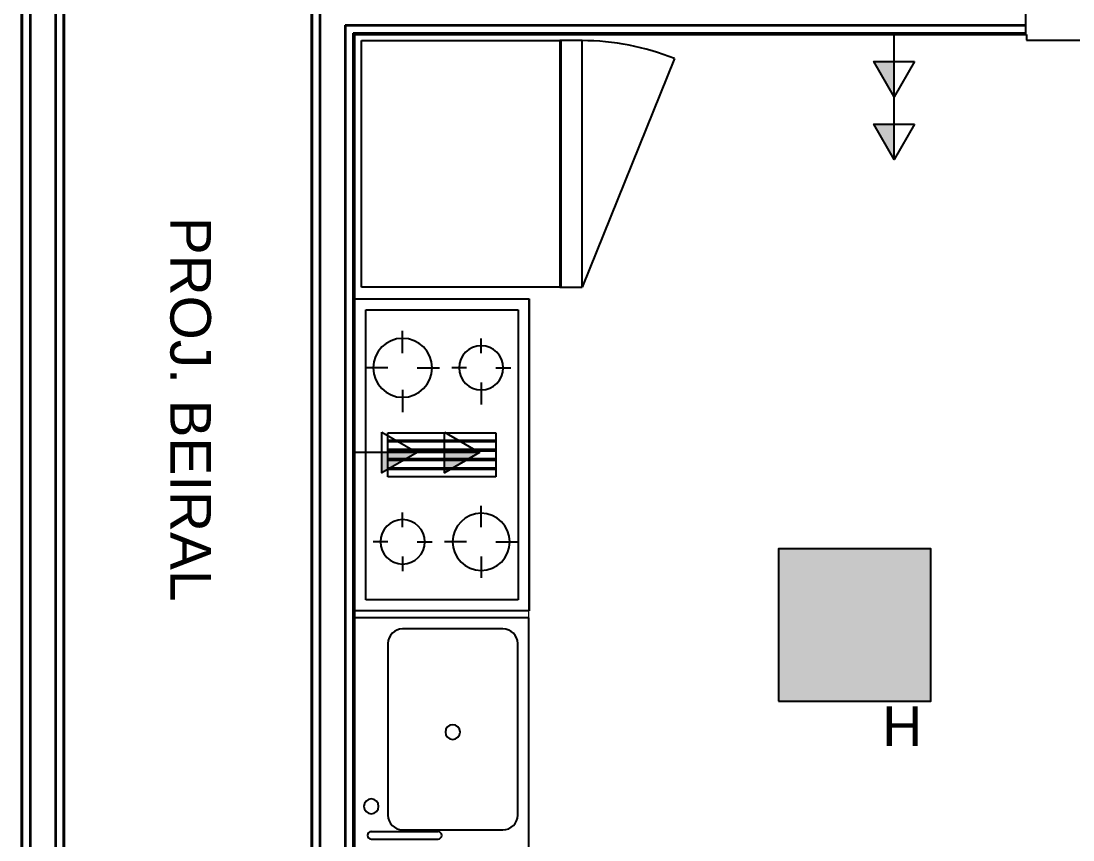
# Model space of a CAD drawing. Header units: millimetres. Extents: x 3082 to 3316, y 298 to 342.
# Drawn here: x 3290.484 to 3294.11, y 321.814 to 324.638 of the extents above; entities that cross this region are included whole.
import ezdxf
from ezdxf.enums import TextEntityAlignment as Align

# ---------------------------------------------------------------- set-up
doc = ezdxf.new("R2010")
doc.units = ezdxf.units.MM
doc.header["$MEASUREMENT"] = 0
for name, pattern in [('CONTINU', [0]), ('Oculta', [7.14375, 4.7625, -2.38125]), ('Traço', [20.833333, 10.416667, -10.416667])]:
    doc.linetypes.add(name, pattern=pattern)
for name, color, linetype in [('-HIDRO', 8, 'CONTINUOUS'), ('eletroduto parede e teto', 2, 'CONTINU'), ('PL3', 3, 'CONTINUOUS'), ('Pontos Elétricos', 3, 'CONTINUOUS'), ('Pontos Luminotécnicos', 3, 'CONTINUOUS')]:
    doc.layers.add(name, color=color, linetype=linetype)
doc.styles.add('ARIAL', font='arial.ttf', dxfattribs={"height": 2})
doc.styles.add('Arial_2', font='arial.ttf', dxfattribs={"height": 200})

# ---------------------------------------------------------------- blocks, each defined once
blk = doc.blocks.new('superior')
at = {"layer": '-HIDRO', "lineweight": 25}
for p, q in [((-4.8869, 14.1316), (-4.8869, -6.6634)), ((-4.7369, -6.6634), (-4.7369, 13.9916)), ((-3.8869, 8.9366), (-3.8869, -0.9308)), ((-1.424, 5.7366), (-1.424, 5.8866)), ((-3.7369, -0.9308), (-3.7369, 5.7366)), ((-3.7369, 5.7366), (-1.424, 5.7366))]:
    blk.add_line(p, q, dxfattribs=at)
at = {"layer": '-HIDRO'}
for p, q in [((-4.8819, -6.6634), (-4.8819, 14.1066)), ((-4.8569, 14.1066), (-4.8569, -6.6634)), ((-4.7694, 14.0191), (-4.7694, -6.6634)), ((-4.7669, 13.9916), (-4.7669, -6.6634)), ((-4.8844, 10.2868), (-4.8844, -6.6634)), ((-4.8544, 10.2868), (-4.8544, -6.6634)), ((-4.7419, 10.2868), (-4.7419, -6.6634)), ((-4.7394, -6.6634), (-4.7394, 10.2868)), ((-3.8844, -0.9308), (-3.8844, 8.9366)), ((-3.8819, -0.9308), (-3.8819, 8.9341)), ((-3.8569, -0.9308), (-3.8569, 8.9066)), ((-3.8544, -0.9308), (-3.8544, 8.9041)), ((-3.7694, -0.9008), (-3.7694, 5.7691)), ((-1.424, 5.7691), (-3.7694, 5.7691)), ((-3.7669, -0.9008), (-3.7669, 5.7666)), ((-1.424, 5.7666), (-3.7669, 5.7666)), ((-3.7419, -0.9258), (-3.7419, 5.7416)), ((-1.424, 5.7416), (-3.7419, 5.7416)), ((-3.7394, -0.9283), (-3.7394, 5.7416)), ((-1.424, 5.7391), (-3.7394, 5.7391)), ((-3.7369, 5.7391), (-3.7369, 5.7366)), ((-1.421, 5.7366), (-1.421, 5.7166)), ((-3.7134, 5.7153), (-3.0296, 5.7153)), ((-3.7134, 4.8653), (-3.7134, 5.7153)), ((-2.9534, 5.7153), (-3.0296, 5.7153)), ((-3.0296, 5.7153), (-3.0296, 4.8653)), ((-3.0296, 5.7153), (-3.0296, 4.8653)), ((-2.9534, 5.7153), (-3.0264, 5.7153)), ((-3.0264, 5.7153), (-3.0264, 4.8653)), ((-2.9534, 4.8653), (-2.9534, 5.7153)), ((-2.9534, 4.8653), (-2.9534, 5.7153)), ((-1.421, 5.7166), (-0.361, 5.7166)), ((-3.0296, 4.8653), (-3.7134, 4.8653)), ((-3.0296, 4.8653), (-2.9534, 4.8653)), ((-3.0264, 4.8653), (-2.9534, 4.8653)), ((-3.7369, 4.8253), (-3.1357, 4.8253)), ((-3.1357, 4.8253), (-3.1357, 3.7491)), ((-3.6988, 4.7872), (-3.1738, 4.7872)), ((-3.6988, 3.7872), (-3.6988, 4.7872)), ((-3.1738, 4.7872), (-3.1738, 3.7872)), ((-3.5718, 4.638), (-3.5718, 4.7142)), ((-3.3008, 4.638), (-3.3008, 4.6888)), ((-3.6226, 4.5872), (-3.6988, 4.5872)), ((-3.521, 4.5872), (-3.4448, 4.5872)), ((-3.3516, 4.5872), (-3.4024, 4.5872)), ((-3.25, 4.5872), (-3.1992, 4.5872)), ((-3.3008, 4.5364), (-3.3008, 4.4602)), ((-3.5718, 4.511), (-3.5718, 4.4348)), ((-3.6226, 4.3634), (-3.25, 4.3634)), ((-3.6226, 4.211), (-3.6226, 4.3634)), ((-3.25, 4.3634), (-3.25, 4.211)), ((-3.6226, 4.338), (-3.25, 4.338)), ((-3.25, 4.3316), (-3.6226, 4.3316)), ((-3.6226, 4.3062), (-3.25, 4.3062)), ((-3.25, 4.2999), (-3.6226, 4.2999)), ((-3.6226, 4.2745), (-3.25, 4.2745)), ((-3.25, 4.2681), (-3.6226, 4.2681)), ((-3.6226, 4.2427), (-3.25, 4.2427)), ((-3.25, 4.2364), (-3.6226, 4.2364)), ((-3.25, 4.211), (-3.6226, 4.211)), ((-3.3008, 4.038), (-3.3008, 4.111)), ((-3.5718, 4.038), (-3.5718, 4.0888)), ((-3.6226, 3.9872), (-3.6734, 3.9872)), ((-3.521, 3.9872), (-3.4702, 3.9872)), ((-3.3516, 3.9872), (-3.4278, 3.9872)), ((-3.25, 3.9872), (-3.1738, 3.9872)), ((-3.5718, 3.9364), (-3.5718, 3.8856)), ((-3.3008, 3.9364), (-3.3008, 3.8634)), ((-3.1738, 3.7872), (-3.6988, 3.7872)), ((-3.1357, 3.7491), (-3.7369, 3.7491)), ((-3.1369, 3.7253), (-3.7369, 3.7253)), ((-3.1369, 2.2253), (-3.1369, 3.7253)), ((-3.2258, 3.6872), (-3.5718, 3.6872)), ((-3.6226, 3.6364), (-3.6226, 3.0451)), ((-3.175, 3.0451), (-3.175, 3.6364)), ((-3.6798, 2.988), (-3.4496, 2.988)), ((-3.5718, 2.9943), (-3.2258, 2.9943)), ((-3.6798, 2.9626), (-3.4496, 2.9626))]:
    blk.add_line(p, q, dxfattribs=at)
at = {"layer": '-HIDRO', "linetype": 'Oculta'}
blk.add_line((-2.635, 5.6534), (-2.9534, 4.8653), dxfattribs=at)
at = {"layer": '-HIDRO', "linetype": 'Traço', "lineweight": 5}
for p, q in [((-3.1369, 4.8253), (-3.7369, 4.8253)), ((-3.1369, 3.7253), (-3.1369, 4.8253))]:
    blk.add_line(p, q, dxfattribs=at)
at = {"layer": '-HIDRO', "linetype": 'Oculta'}
blk.add_arc((-2.9534, 4.8653), 0.85, 68.0035, 90, dxfattribs=at)
at = {"layer": '-HIDRO'}
for centre, radius, start, end in [((-3.5718, 4.5872), 0.1016, 90, 270), ((-3.5718, 4.5872), 0.1016, 270, 90), ((-3.3008, 4.5872), 0.0762, 0, 180), ((-3.3008, 4.5872), 0.0762, 180, 0), ((-3.5718, 3.9872), 0.0766, 90, 270), ((-3.5718, 3.9872), 0.0766, 270, 90), ((-3.3008, 3.9872), 0.0984, 90, 270), ((-3.3008, 3.9872), 0.0984, 270, 90), ((-3.5718, 3.6364), 0.0508, 90, 180), ((-3.2258, 3.6364), 0.0508, 0, 90), ((-3.3988, 3.3312), 0.0254, 90, 270), ((-3.3988, 3.3312), 0.0254, 270, 90), ((-3.6798, 3.0753), 0.0254, 90, 270), ((-3.6798, 3.0753), 0.0254, 270, 90), ((-3.5718, 3.0451), 0.0508, 180, 270), ((-3.2258, 3.0451), 0.0508, 270, 0), ((-3.6798, 2.9753), 0.0127, 90, 270), ((-3.4496, 2.9753), 0.0127, 270, 90)]:
    blk.add_arc(centre, radius, start, end, dxfattribs=at)
at = {"layer": '-HIDRO', "style": 'Arial_2'}
blk.add_text('PROJ. BEIRAL', height=0.14, rotation=270, dxfattribs=at).set_placement((-4.3723, 5.1077))
blk = doc.blocks.new('LUMINÁRIA.02')
at = {"layer": 'Pontos Luminotécnicos', "ltscale": 0.05}
h = blk.add_hatch(color=9, dxfattribs=at)
h.dxf.hatch_style = 1
h.paths.add_polyline_path([(0.35, 0), (0, 0), (0, -0.35), (0.35, -0.35)])
blk.add_lwpolyline([(0, -0.35), (0.35, -0.35), (0.35, 0), (0, 0)], close=True, dxfattribs=at)
blk = doc.blocks.new('POMNTO DUPLO1.15')
at = {"layer": 'Pontos Elétricos'}
h = blk.add_hatch(color=251, dxfattribs=at)
h.dxf.hatch_style = 1
h.paths.add_polyline_path([(0, 0.1026), (0, 0.0446), (0.0335, 0.0446)])
h.paths.add_polyline_path([(0, 0.2051), (0, 0.1472), (0.0335, 0.1472)])
at = {"layer": 'PL3'}
for p, q in [((0, 0.2051), (0, 0.1026)), ((0, 0.1026), (0, 0))]:
    blk.add_line(p, q, dxfattribs=at)
for points in [[(-0.0335, 0.1472), (0, 0.2051), (0.0335, 0.1472)], [(-0.0335, 0.0446), (0, 0.1026), (0.0335, 0.0446)]]:
    blk.add_lwpolyline(points, close=True, dxfattribs=at)

msp = doc.modelspace()

# ---------------------------------------------------------------- block references
at = {"layer": 'eletroduto parede e teto'}
msp.add_blockref('superior', (3295.3711, 318.855), dxfattribs=at)
at = {"layer": 'Pontos Elétricos', "xscale": 2.1, "yscale": 2.1, "zscale": 2.1}
for p, rotation in [((3293.4935, 324.5916), 180.0000000000094), ((3291.6342, 323.1504), 270.0000000000094)]:
    msp.add_blockref('POMNTO DUPLO1.15', p, dxfattribs=dict(at, rotation=rotation))
at = {"layer": 'Pontos Luminotécnicos', "xscale": 1.5, "yscale": 1.5, "zscale": 1.5}
msp.add_blockref('LUMINÁRIA.02', (3293.0946, 322.8182), dxfattribs=at)

# ---------------------------------------------------------------- texts
at = {"layer": 'Pontos Elétricos', "color": 4, "style": 'ARIAL'}
msp.add_text('H', height=0.1369, dxfattribs=at).set_placement((3293.5216, 322.1379), align=Align.CENTER)

doc.saveas('drawing.dxf')
